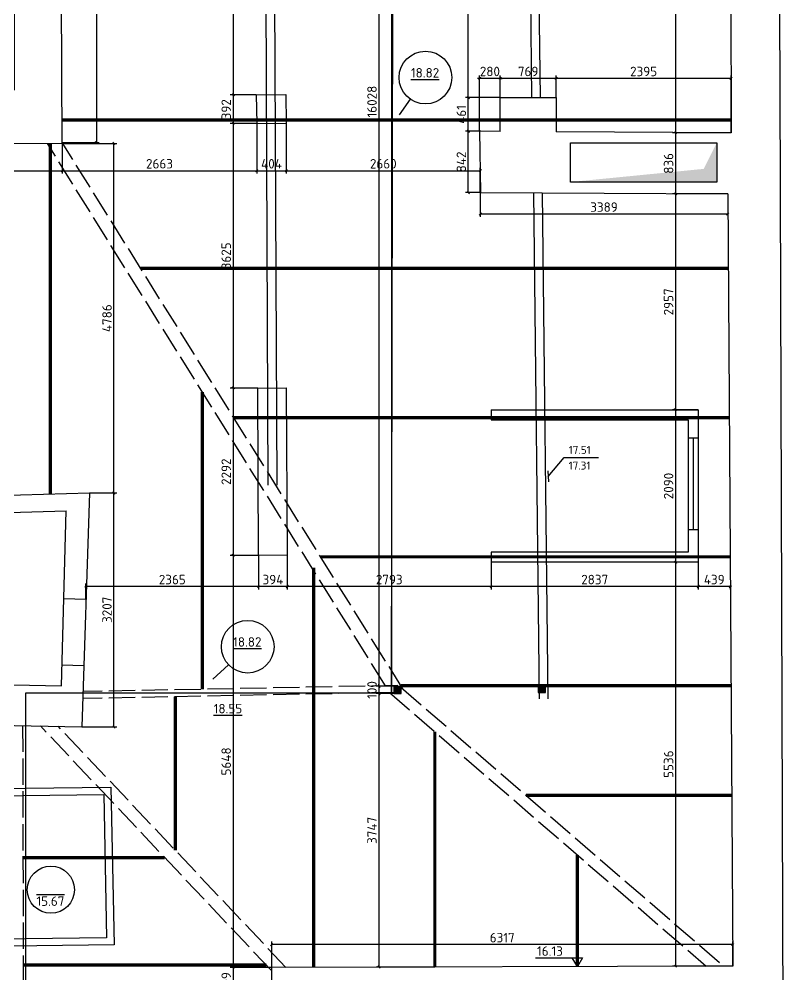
# Model space of a CAD drawing. Header units: millimetres. Extents: x 906648 to 969556, y 1626964 to 1670974.
# Drawn here: x 959093 to 969556, y 1635970 to 1649067 of the extents above; entities that cross this region are included whole.
import ezdxf

# ---------------------------------------------------------------- set-up
doc = ezdxf.new("R2010")
doc.units = ezdxf.units.MM
doc.linetypes.add('ACAD_ISO02W100', pattern=[15, 12, -3])
for name, color, linetype in [('Балки', 140, 'ACAD_ISO02W100'), ('Вентиляция', 150, 'Continuous'), ('Конек', 1, 'Continuous'), ('Контур', 7, 'Continuous'), ('Кровля', 98, 'Continuous'), ('Металл', 3, 'Continuous'), ('Отметки', 7, 'Continuous'), ('Рама', 121, 'Continuous'), ('Средний прогон', 76, 'Continuous'), ('Стропила', 124, 'Continuous'), ('Штриховка', 252, 'Continuous')]:
    doc.layers.add(name, color=color, linetype=linetype)
doc.layers.add('Размеры', color=224, linetype='Continuous', lineweight=15)
doc.styles.add('DIST', font='TXT.shx', dxfattribs={"width": 0.8})
doc.styles.add('ISOCPEUR', font='isocpeur.ttf')
doc.dimstyles.new('GENPLAN 1000', dxfattribs={"dimscale": 10, "dimtxt": 13, "dimasz": 3, "dimexe": 4, "dimexo": 0, "dimgap": 3, "dimtad": 1, "dimdec": 0, "dimzin": 0, "dimtxsty": 'ISOCPEUR', "dimblk1": 'OBLIQUE', "dimblk2": 'OBLIQUE', "dimsah": 1, "dimcen": -1, "dimaunit": 1, "dimadec": 3, "dimazin": 0, "dimtfac": 0.75, "dimtdec": 0, "dimtix": 1, "dimtmove": 1, "dimatfit": 3, "dimfxl": 0, "dimtvp": 0.6, "dimarcsym": 0})
doc.dimstyles.new('STANDARD$7', dxfattribs={"dimscale": 35, "dimtxt": 1.8, "dimasz": 1.75, "dimexe": 0, "dimexo": 3, "dimgap": 0.8, "dimtad": 0, "dimdec": 0, "dimrnd": 5, "dimzin": 12, "dimtxsty": 'DIST', "dimblk1": 'OBLIQUE', "dimblk2": 'OBLIQUE', "dimsah": 1, "dimcen": 2.5, "dimaunit": 1, "dimadec": 3, "dimazin": 0, "dimtfac": 1, "dimtdec": 0, "dimtmove": 2, "dimatfit": 3, "dimldrblk": 'OBLIQUE', "dimfxl": 0, "dimtvp": 1.1, "dimarcsym": 0})

# ---------------------------------------------------------------- blocks, each defined once
blk = doc.blocks.new('_Oblique')
at = {"color": 0, "linetype": 'ByBlock', "lineweight": -2}
blk.add_line((-0.5, -0.5), (0.5, 0.5), dxfattribs=at)
blk = doc.blocks.new('*D7')
at = {"layer": 'Defpoints', "color": 0, "ltscale": 0.03}
for p in [(968430, 1651788), (968085, 1647508), (968846, 1647508)]:
    blk.add_point(p, dxfattribs=at)
at = {"layer": 'Размеры', "color": 0, "lineweight": -2, "ltscale": 0.03}
for p, q in [((968430, 1651788), (968045, 1651788)), ((968085, 1651788), (968085, 1647508)), ((968846, 1647508), (968045, 1647508))]:
    blk.add_line(p, q, dxfattribs=at)
at = {"layer": 'Размеры', "color": 0, "lineweight": -2, "ltscale": 0.03, "xscale": 30, "yscale": 30, "zscale": 30}
for p, rotation in [((968085, 1651788), 90), ((968085, 1647508), 270)]:
    blk.add_blockref('_Oblique', p, dxfattribs=dict(at, rotation=rotation))
at = {"layer": 'Размеры', "color": 0, "ltscale": 0.03, "insert": (967990, 1649648), "char_height": 130, "attachment_point": 5, "rotation": 90, "style": 'ISOCPEUR'}
blk.add_mtext('4280', dxfattribs=at)
blk = doc.blocks.new('*D8')
at = {"layer": 'Defpoints', "color": 0, "ltscale": 0.03}
for p in [(968846, 1647508), (968085, 1646671), (968800, 1646671)]:
    blk.add_point(p, dxfattribs=at)
at = {"layer": 'Размеры', "color": 0, "lineweight": -2, "ltscale": 0.03}
for p, q in [((968846, 1647508), (968045, 1647508)), ((968085, 1647508), (968085, 1646671)), ((968800, 1646671), (968045, 1646671))]:
    blk.add_line(p, q, dxfattribs=at)
at = {"layer": 'Размеры', "color": 0, "lineweight": -2, "ltscale": 0.03, "xscale": 30, "yscale": 30, "zscale": 30}
for p, rotation in [((968085, 1647508), 90), ((968085, 1646671), 270)]:
    blk.add_blockref('_Oblique', p, dxfattribs=dict(at, rotation=rotation))
at = {"layer": 'Размеры', "color": 0, "ltscale": 0.03, "insert": (967990, 1647090), "char_height": 130, "attachment_point": 5, "rotation": 90, "style": 'ISOCPEUR'}
blk.add_mtext('836', dxfattribs=at)
blk = doc.blocks.new('*D9')
at = {"layer": 'Defpoints', "color": 0, "ltscale": 0.03}
for p in [(968800, 1646671), (968085, 1643714), (968397, 1643714)]:
    blk.add_point(p, dxfattribs=at)
at = {"layer": 'Размеры', "color": 0, "lineweight": -2, "ltscale": 0.03}
for p, q in [((968800, 1646671), (968045, 1646671)), ((968085, 1646671), (968085, 1643714)), ((968397, 1643714), (968045, 1643714))]:
    blk.add_line(p, q, dxfattribs=at)
at = {"layer": 'Размеры', "color": 0, "lineweight": -2, "ltscale": 0.03, "xscale": 30, "yscale": 30, "zscale": 30}
for p, rotation in [((968085, 1646671), 90), ((968085, 1643714), 270)]:
    blk.add_blockref('_Oblique', p, dxfattribs=dict(at, rotation=rotation))
at = {"layer": 'Размеры', "color": 0, "ltscale": 0.03, "insert": (967990, 1645193), "char_height": 130, "attachment_point": 5, "rotation": 90, "style": 'ISOCPEUR'}
blk.add_mtext('2957', dxfattribs=at)
blk = doc.blocks.new('*D10')
at = {"layer": 'Defpoints', "color": 0, "ltscale": 0.03}
for p in [(968397, 1643714), (968085, 1641624), (968397, 1641624)]:
    blk.add_point(p, dxfattribs=at)
at = {"layer": 'Размеры', "color": 0, "lineweight": -2, "ltscale": 0.03}
for p, q in [((968397, 1643714), (968045, 1643714)), ((968085, 1643714), (968085, 1641624)), ((968397, 1641624), (968045, 1641624))]:
    blk.add_line(p, q, dxfattribs=at)
at = {"layer": 'Размеры', "color": 0, "lineweight": -2, "ltscale": 0.03, "xscale": 30, "yscale": 30, "zscale": 30}
for p, rotation in [((968085, 1643714), 90), ((968085, 1641624), 270)]:
    blk.add_blockref('_Oblique', p, dxfattribs=dict(at, rotation=rotation))
at = {"layer": 'Размеры', "color": 0, "ltscale": 0.03, "insert": (967990, 1642669), "char_height": 130, "attachment_point": 5, "rotation": 90, "style": 'ISOCPEUR'}
blk.add_mtext('2090', dxfattribs=at)
blk = doc.blocks.new('*D11')
at = {"layer": 'Defpoints', "color": 0, "ltscale": 0.03}
for p in [(968397, 1641624), (968085, 1636089), (968870, 1636089)]:
    blk.add_point(p, dxfattribs=at)
at = {"layer": 'Размеры', "color": 0, "lineweight": -2, "ltscale": 0.03}
for p, q in [((968397, 1641624), (968045, 1641624)), ((968085, 1641624), (968085, 1636089)), ((968870, 1636089), (968045, 1636089))]:
    blk.add_line(p, q, dxfattribs=at)
at = {"layer": 'Размеры', "color": 0, "lineweight": -2, "ltscale": 0.03, "xscale": 30, "yscale": 30, "zscale": 30}
for p, rotation in [((968085, 1641624), 90), ((968085, 1636089), 270)]:
    blk.add_blockref('_Oblique', p, dxfattribs=dict(at, rotation=rotation))
at = {"layer": 'Размеры', "color": 0, "ltscale": 0.03, "insert": (967990, 1638857), "char_height": 130, "attachment_point": 5, "rotation": 90, "style": 'ISOCPEUR'}
blk.add_mtext('5536', dxfattribs=at)
blk = doc.blocks.new('*D18')
at = {"layer": 'Defpoints', "color": 0, "ltscale": 0.03}
for p in [(963213, 1655951), (964022, 1639924), (964228, 1639924)]:
    blk.add_point(p, dxfattribs=at)
at = {"layer": 'Размеры', "color": 0, "lineweight": -2, "ltscale": 0.03}
for p, q in [((963213, 1655951), (964062, 1655951)), ((964022, 1655951), (964022, 1639924)), ((964228, 1639924), (963982, 1639924))]:
    blk.add_line(p, q, dxfattribs=at)
at = {"layer": 'Размеры', "color": 0, "lineweight": -2, "ltscale": 0.03, "xscale": 30, "yscale": 30, "zscale": 30}
for p, rotation in [((964022, 1655951), 90), ((964022, 1639924), 270)]:
    blk.add_blockref('_Oblique', p, dxfattribs=dict(at, rotation=rotation))
at = {"layer": 'Размеры', "color": 0, "ltscale": 0.03, "insert": (963927, 1647937), "char_height": 130, "attachment_point": 5, "rotation": 90, "style": 'ISOCPEUR'}
blk.add_mtext('16028', dxfattribs=at)
blk = doc.blocks.new('*D19')
at = {"layer": 'Defpoints', "color": 0, "ltscale": 0.03}
for p in [(964022, 1639824), (964228, 1639924), (964228, 1639824)]:
    blk.add_point(p, dxfattribs=at)
at = {"layer": 'Размеры', "color": 0, "lineweight": -2, "ltscale": 0.03}
for p, q in [((964022, 1639924), (964022, 1639954)), ((964228, 1639924), (963982, 1639924)), ((964228, 1639824), (963982, 1639824)), ((964022, 1639924), (964022, 1639824)), ((964022, 1639824), (964022, 1639794))]:
    blk.add_line(p, q, dxfattribs=at)
at = {"layer": 'Размеры', "color": 0, "lineweight": -2, "ltscale": 0.03, "xscale": 30, "yscale": 30, "zscale": 30}
for p, rotation in [((964022, 1639924), 270), ((964022, 1639824), 90)]:
    blk.add_blockref('_Oblique', p, dxfattribs=dict(at, rotation=rotation))
at = {"layer": 'Размеры', "color": 0, "ltscale": 0.03, "insert": (963927, 1639874), "char_height": 130, "attachment_point": 5, "rotation": 90, "style": 'ISOCPEUR'}
blk.add_mtext('100', dxfattribs=at)
blk = doc.blocks.new('*D20')
at = {"layer": 'Defpoints', "color": 0, "ltscale": 0.03}
for p in [(964228, 1639824), (964022, 1636077), (964788, 1636077)]:
    blk.add_point(p, dxfattribs=at)
at = {"layer": 'Размеры', "color": 0, "lineweight": -2, "ltscale": 0.03}
for p, q in [((964228, 1639824), (963982, 1639824)), ((964022, 1639824), (964022, 1636077)), ((964788, 1636077), (963982, 1636077))]:
    blk.add_line(p, q, dxfattribs=at)
at = {"layer": 'Размеры', "color": 0, "lineweight": -2, "ltscale": 0.03, "xscale": 30, "yscale": 30, "zscale": 30}
for p, rotation in [((964022, 1639824), 90), ((964022, 1636077), 270)]:
    blk.add_blockref('_Oblique', p, dxfattribs=dict(at, rotation=rotation))
at = {"layer": 'Размеры', "color": 0, "ltscale": 0.03, "insert": (963927, 1637950), "char_height": 130, "attachment_point": 5, "rotation": 90, "style": 'ISOCPEUR'}
blk.add_mtext('3747', dxfattribs=at)
blk = doc.blocks.new('*D27')
at = {"layer": 'Defpoints', "color": 0, "ltscale": 0.03}
for p in [(962346, 1651649), (962025, 1648028), (962341, 1648028)]:
    blk.add_point(p, dxfattribs=at)
at = {"layer": 'Размеры', "color": 0, "lineweight": -2, "ltscale": 0.03}
for p, q in [((962346, 1651649), (961985, 1651649)), ((962025, 1651649), (962025, 1648028)), ((962341, 1648028), (961985, 1648028))]:
    blk.add_line(p, q, dxfattribs=at)
at = {"layer": 'Размеры', "color": 0, "lineweight": -2, "ltscale": 0.03, "xscale": 30, "yscale": 30, "zscale": 30}
for p, rotation in [((962025, 1651649), 90), ((962025, 1648028), 270)]:
    blk.add_blockref('_Oblique', p, dxfattribs=dict(at, rotation=rotation))
at = {"layer": 'Размеры', "color": 0, "ltscale": 0.03, "insert": (961930, 1649838), "char_height": 130, "attachment_point": 5, "rotation": 90, "style": 'ISOCPEUR'}
blk.add_mtext('3620', dxfattribs=at)
blk = doc.blocks.new('*D28')
at = {"layer": 'Defpoints', "color": 0, "ltscale": 0.03}
for p in [(962341, 1648028), (962025, 1647636), (962348, 1647636)]:
    blk.add_point(p, dxfattribs=at)
at = {"layer": 'Размеры', "color": 0, "lineweight": -2, "ltscale": 0.03}
for p, q in [((962341, 1648028), (961985, 1648028)), ((962025, 1648028), (962025, 1647636)), ((962348, 1647636), (961985, 1647636))]:
    blk.add_line(p, q, dxfattribs=at)
at = {"layer": 'Размеры', "color": 0, "lineweight": -2, "ltscale": 0.03, "xscale": 30, "yscale": 30, "zscale": 30}
for p, rotation in [((962025, 1648028), 90), ((962025, 1647636), 270)]:
    blk.add_blockref('_Oblique', p, dxfattribs=dict(at, rotation=rotation))
at = {"layer": 'Размеры', "color": 0, "ltscale": 0.03, "insert": (961930, 1647832), "char_height": 130, "attachment_point": 5, "rotation": 90, "style": 'ISOCPEUR'}
blk.add_mtext('392', dxfattribs=at)
blk = doc.blocks.new('*D29')
at = {"layer": 'Defpoints', "color": 0, "ltscale": 0.03}
for p in [(962348, 1647636), (962025, 1644011), (962364, 1644011)]:
    blk.add_point(p, dxfattribs=at)
at = {"layer": 'Размеры', "color": 0, "lineweight": -2, "ltscale": 0.03}
for p, q in [((962348, 1647636), (961985, 1647636)), ((962025, 1647636), (962025, 1644011)), ((962364, 1644011), (961985, 1644011))]:
    blk.add_line(p, q, dxfattribs=at)
at = {"layer": 'Размеры', "color": 0, "lineweight": -2, "ltscale": 0.03, "xscale": 30, "yscale": 30, "zscale": 30}
for p, rotation in [((962025, 1647636), 90), ((962025, 1644011), 270)]:
    blk.add_blockref('_Oblique', p, dxfattribs=dict(at, rotation=rotation))
at = {"layer": 'Размеры', "color": 0, "ltscale": 0.03, "insert": (961930, 1645823), "char_height": 130, "attachment_point": 5, "rotation": 90, "style": 'ISOCPEUR'}
blk.add_mtext('3625', dxfattribs=at)
blk = doc.blocks.new('*D30')
at = {"layer": 'Defpoints', "color": 0, "ltscale": 0.03}
for p in [(962364, 1644011), (962025, 1641719), (962373, 1641719)]:
    blk.add_point(p, dxfattribs=at)
at = {"layer": 'Размеры', "color": 0, "lineweight": -2, "ltscale": 0.03}
for p, q in [((962364, 1644011), (961985, 1644011)), ((962025, 1644011), (962025, 1641719)), ((962373, 1641719), (961985, 1641719))]:
    blk.add_line(p, q, dxfattribs=at)
at = {"layer": 'Размеры', "color": 0, "lineweight": -2, "ltscale": 0.03, "xscale": 30, "yscale": 30, "zscale": 30}
for p, rotation in [((962025, 1644011), 90), ((962025, 1641719), 270)]:
    blk.add_blockref('_Oblique', p, dxfattribs=dict(at, rotation=rotation))
at = {"layer": 'Размеры', "color": 0, "ltscale": 0.03, "insert": (961930, 1642865), "char_height": 130, "attachment_point": 5, "rotation": 90, "style": 'ISOCPEUR'}
blk.add_mtext('2292', dxfattribs=at)
blk = doc.blocks.new('*D31')
at = {"layer": 'Defpoints', "color": 0, "ltscale": 0.03}
for p in [(962373, 1641719), (962025, 1636071), (962553, 1636071)]:
    blk.add_point(p, dxfattribs=at)
at = {"layer": 'Размеры', "color": 0, "lineweight": -2, "ltscale": 0.03}
for p, q in [((962373, 1641719), (961985, 1641719)), ((962025, 1641719), (962025, 1636071)), ((962553, 1636071), (961985, 1636071))]:
    blk.add_line(p, q, dxfattribs=at)
at = {"layer": 'Размеры', "color": 0, "lineweight": -2, "ltscale": 0.03, "xscale": 30, "yscale": 30, "zscale": 30}
for p, rotation in [((962025, 1641719), 90), ((962025, 1636071), 270)]:
    blk.add_blockref('_Oblique', p, dxfattribs=dict(at, rotation=rotation))
at = {"layer": 'Размеры', "color": 0, "ltscale": 0.03, "insert": (961930, 1638895), "char_height": 130, "attachment_point": 5, "rotation": 90, "style": 'ISOCPEUR'}
blk.add_mtext('5648', dxfattribs=at)
blk = doc.blocks.new('*D32')
at = {"layer": 'Defpoints', "color": 0, "ltscale": 0.03}
for p in [(962553, 1636071), (961733, 1635662), (962025, 1635662)]:
    blk.add_point(p, dxfattribs=at)
at = {"layer": 'Размеры', "color": 0, "lineweight": -2, "ltscale": 0.03}
for p, q in [((962553, 1636071), (961985, 1636071)), ((962025, 1636071), (962025, 1635662)), ((961733, 1635662), (962065, 1635662))]:
    blk.add_line(p, q, dxfattribs=at)
at = {"layer": 'Размеры', "color": 0, "lineweight": -2, "ltscale": 0.03, "xscale": 30, "yscale": 30, "zscale": 30}
for p, rotation in [((962025, 1636071), 90), ((962025, 1635662), 270)]:
    blk.add_blockref('_Oblique', p, dxfattribs=dict(at, rotation=rotation))
at = {"layer": 'Размеры', "color": 0, "ltscale": 0.03, "insert": (961930, 1635866), "char_height": 130, "attachment_point": 5, "rotation": 90, "style": 'ISOCPEUR'}
blk.add_mtext('409', dxfattribs=at)
blk = doc.blocks.new('*D83')
at = {"layer": 'Defpoints', "color": 0, "ltscale": 0.03}
for p in [(952371, 1647389), (959684, 1647362), (959684, 1646990)]:
    blk.add_point(p, dxfattribs=at)
at = {"layer": 'Размеры', "color": 0, "lineweight": -2, "ltscale": 0.03}
for p, q in [((952371, 1647389), (952371, 1646950)), ((959684, 1647362), (959684, 1646950)), ((952371, 1646990), (959684, 1646990))]:
    blk.add_line(p, q, dxfattribs=at)
at = {"layer": 'Размеры', "color": 0, "lineweight": -2, "ltscale": 0.03, "xscale": 30, "yscale": 30, "zscale": 30, "rotation": 180}
blk.add_blockref('_Oblique', (952371, 1646990), dxfattribs=at)
at = {"layer": 'Размеры', "color": 0, "lineweight": -2, "ltscale": 0.03, "xscale": 30, "yscale": 30, "zscale": 30}
blk.add_blockref('_Oblique', (959684, 1646990), dxfattribs=at)
at = {"layer": 'Размеры', "color": 0, "ltscale": 0.03, "insert": (956028, 1647085), "char_height": 130, "attachment_point": 5, "style": 'ISOCPEUR'}
blk.add_mtext('7313', dxfattribs=at)
blk = doc.blocks.new('*D84')
at = {"layer": 'Defpoints', "color": 0, "ltscale": 0.03}
for p in [(962348, 1647636), (959684, 1647362), (962348, 1646990)]:
    blk.add_point(p, dxfattribs=at)
at = {"layer": 'Размеры', "color": 0, "lineweight": -2, "ltscale": 0.03}
for p, q in [((962348, 1647636), (962348, 1646950)), ((959684, 1647362), (959684, 1646950)), ((959684, 1646990), (962348, 1646990))]:
    blk.add_line(p, q, dxfattribs=at)
at = {"layer": 'Размеры', "color": 0, "lineweight": -2, "ltscale": 0.03, "xscale": 30, "yscale": 30, "zscale": 30, "rotation": 180}
blk.add_blockref('_Oblique', (959684, 1646990), dxfattribs=at)
at = {"layer": 'Размеры', "color": 0, "lineweight": -2, "ltscale": 0.03, "xscale": 30, "yscale": 30, "zscale": 30}
blk.add_blockref('_Oblique', (962348, 1646990), dxfattribs=at)
at = {"layer": 'Размеры', "color": 0, "ltscale": 0.03, "insert": (961016, 1647085), "char_height": 130, "attachment_point": 5, "style": 'ISOCPEUR'}
blk.add_mtext('2663', dxfattribs=at)
blk = doc.blocks.new('*D85')
at = {"layer": 'Defpoints', "color": 0, "ltscale": 0.03}
for p in [(962348, 1647636), (962752, 1647642), (962752, 1646990)]:
    blk.add_point(p, dxfattribs=at)
at = {"layer": 'Размеры', "color": 0, "lineweight": -2, "ltscale": 0.03}
for p, q in [((962348, 1647636), (962348, 1646950)), ((962752, 1647642), (962752, 1646950)), ((962348, 1646990), (962752, 1646990))]:
    blk.add_line(p, q, dxfattribs=at)
at = {"layer": 'Размеры', "color": 0, "lineweight": -2, "ltscale": 0.03, "xscale": 30, "yscale": 30, "zscale": 30, "rotation": 180}
blk.add_blockref('_Oblique', (962348, 1646990), dxfattribs=at)
at = {"layer": 'Размеры', "color": 0, "lineweight": -2, "ltscale": 0.03, "xscale": 30, "yscale": 30, "zscale": 30}
blk.add_blockref('_Oblique', (962752, 1646990), dxfattribs=at)
at = {"layer": 'Размеры', "color": 0, "ltscale": 0.03, "insert": (962550, 1647085), "char_height": 130, "attachment_point": 5, "style": 'ISOCPEUR'}
blk.add_mtext('404', dxfattribs=at)
blk = doc.blocks.new('*D86')
at = {"layer": 'Defpoints', "color": 0, "ltscale": 0.03}
for p in [(962752, 1647642), (965411, 1646990), (965411, 1646689)]:
    blk.add_point(p, dxfattribs=at)
at = {"layer": 'Размеры', "color": 0, "lineweight": -2, "ltscale": 0.03}
for p, q in [((962752, 1647642), (962752, 1646950)), ((965411, 1646689), (965411, 1647030)), ((962752, 1646990), (965411, 1646990))]:
    blk.add_line(p, q, dxfattribs=at)
at = {"layer": 'Размеры', "color": 0, "lineweight": -2, "ltscale": 0.03, "xscale": 30, "yscale": 30, "zscale": 30, "rotation": 180}
blk.add_blockref('_Oblique', (962752, 1646990), dxfattribs=at)
at = {"layer": 'Размеры', "color": 0, "lineweight": -2, "ltscale": 0.03, "xscale": 30, "yscale": 30, "zscale": 30}
blk.add_blockref('_Oblique', (965411, 1646990), dxfattribs=at)
at = {"layer": 'Размеры', "color": 0, "ltscale": 0.03, "insert": (964082, 1647085), "char_height": 130, "attachment_point": 5, "style": 'ISOCPEUR'}
blk.add_mtext('2660', dxfattribs=at)
blk = doc.blocks.new('*D92')
at = {"layer": 'Defpoints', "color": 0, "ltscale": 0.03}
for p in [(962553, 1636385), (962553, 1636071), (968870, 1636089)]:
    blk.add_point(p, dxfattribs=at)
at = {"layer": 'Размеры', "color": 0, "lineweight": -2, "ltscale": 0.03}
for p, q in [((962553, 1636071), (962553, 1636425)), ((968870, 1636089), (968870, 1636425)), ((968870, 1636385), (962553, 1636385))]:
    blk.add_line(p, q, dxfattribs=at)
at = {"layer": 'Размеры', "color": 0, "lineweight": -2, "ltscale": 0.03, "xscale": 30, "yscale": 30, "zscale": 30, "rotation": 180}
blk.add_blockref('_Oblique', (962553, 1636385), dxfattribs=at)
at = {"layer": 'Размеры', "color": 0, "lineweight": -2, "ltscale": 0.03, "xscale": 30, "yscale": 30, "zscale": 30}
blk.add_blockref('_Oblique', (968870, 1636385), dxfattribs=at)
at = {"layer": 'Размеры', "color": 0, "ltscale": 0.03, "insert": (965711, 1636480), "char_height": 130, "attachment_point": 5, "style": 'ISOCPEUR'}
blk.add_mtext('6317', dxfattribs=at)
blk = doc.blocks.new('*D95')
at = {"layer": 'Defpoints', "color": 0, "ltscale": 0.03}
for p in [(959657, 1670186), (959684, 1647375), (960151, 1647375)]:
    blk.add_point(p, dxfattribs=at)
at = {"layer": 'Размеры', "color": 0, "lineweight": -2, "ltscale": 0.03}
for p, q in [((959657, 1670186), (960191, 1670186)), ((960151, 1670186), (960151, 1647375)), ((959684, 1647375), (960191, 1647375))]:
    blk.add_line(p, q, dxfattribs=at)
at = {"layer": 'Размеры', "color": 0, "lineweight": -2, "ltscale": 0.03, "xscale": 30, "yscale": 30, "zscale": 30}
for p, rotation in [((960151, 1670186), 90), ((960151, 1647375), 270)]:
    blk.add_blockref('_Oblique', p, dxfattribs=dict(at, rotation=rotation))
at = {"layer": 'Размеры', "color": 0, "ltscale": 0.03, "insert": (960056, 1658780), "char_height": 130, "attachment_point": 5, "rotation": 90, "style": 'ISOCPEUR'}
blk.add_mtext('22811', dxfattribs=at)
blk = doc.blocks.new('*D107')
at = {"layer": 'Defpoints', "color": 0, "ltscale": 0.03}
for p in [(965411, 1646689), (968800, 1646671), (965411, 1646396)]:
    blk.add_point(p, dxfattribs=at)
at = {"layer": 'Размеры', "color": 0, "lineweight": -2, "ltscale": 0.03}
for p, q in [((965411, 1646689), (965411, 1646356)), ((968800, 1646671), (968800, 1646356)), ((968800, 1646396), (965411, 1646396))]:
    blk.add_line(p, q, dxfattribs=at)
at = {"layer": 'Размеры', "color": 0, "lineweight": -2, "ltscale": 0.03, "xscale": 30, "yscale": 30, "zscale": 30, "rotation": 180}
blk.add_blockref('_Oblique', (965411, 1646396), dxfattribs=at)
at = {"layer": 'Размеры', "color": 0, "lineweight": -2, "ltscale": 0.03, "xscale": 30, "yscale": 30, "zscale": 30}
blk.add_blockref('_Oblique', (968800, 1646396), dxfattribs=at)
at = {"layer": 'Размеры', "color": 0, "ltscale": 0.03, "insert": (967106, 1646491), "char_height": 130, "attachment_point": 5, "style": 'ISOCPEUR'}
blk.add_mtext('3389', dxfattribs=at)
blk = doc.blocks.new('*D108')
at = {"layer": 'Defpoints', "color": 0, "ltscale": 0.03}
for p in [(966450, 1648255), (966450, 1647992), (968846, 1647508)]:
    blk.add_point(p, dxfattribs=at)
at = {"layer": 'Размеры', "color": 0, "lineweight": -2, "ltscale": 0.03}
for p, q in [((966450, 1647992), (966450, 1648295)), ((968846, 1648255), (966450, 1648255)), ((968846, 1647508), (968846, 1648295))]:
    blk.add_line(p, q, dxfattribs=at)
at = {"layer": 'Размеры', "color": 0, "lineweight": -2, "ltscale": 0.03, "xscale": 30, "yscale": 30, "zscale": 30, "rotation": 180}
blk.add_blockref('_Oblique', (966450, 1648255), dxfattribs=at)
at = {"layer": 'Размеры', "color": 0, "lineweight": -2, "ltscale": 0.03, "xscale": 30, "yscale": 30, "zscale": 30}
blk.add_blockref('_Oblique', (968846, 1648255), dxfattribs=at)
at = {"layer": 'Размеры', "color": 0, "ltscale": 0.03, "insert": (967648, 1648350), "char_height": 130, "attachment_point": 5, "style": 'ISOCPEUR'}
blk.add_mtext('2395', dxfattribs=at)
blk = doc.blocks.new('*D109')
at = {"layer": 'Defpoints', "color": 0, "ltscale": 0.03}
for p in [(965682, 1648255), (965682, 1647992), (966450, 1647992)]:
    blk.add_point(p, dxfattribs=at)
at = {"layer": 'Размеры', "color": 0, "lineweight": -2, "ltscale": 0.03}
for p, q in [((965682, 1647992), (965682, 1648295)), ((966450, 1648255), (965682, 1648255)), ((966450, 1647992), (966450, 1648295))]:
    blk.add_line(p, q, dxfattribs=at)
at = {"layer": 'Размеры', "color": 0, "lineweight": -2, "ltscale": 0.03, "xscale": 30, "yscale": 30, "zscale": 30, "rotation": 180}
blk.add_blockref('_Oblique', (965682, 1648255), dxfattribs=at)
at = {"layer": 'Размеры', "color": 0, "lineweight": -2, "ltscale": 0.03, "xscale": 30, "yscale": 30, "zscale": 30}
blk.add_blockref('_Oblique', (966450, 1648255), dxfattribs=at)
at = {"layer": 'Размеры', "color": 0, "ltscale": 0.03, "insert": (966066, 1648350), "char_height": 130, "attachment_point": 5, "style": 'ISOCPEUR'}
blk.add_mtext('769', dxfattribs=at)
blk = doc.blocks.new('*D110')
at = {"layer": 'Defpoints', "color": 0, "ltscale": 0.03}
for p in [(965402, 1648255), (965682, 1647992), (965402, 1647531)]:
    blk.add_point(p, dxfattribs=at)
at = {"layer": 'Размеры', "color": 0, "lineweight": -2, "ltscale": 0.03}
for p, q in [((965402, 1648255), (965372, 1648255)), ((965402, 1647531), (965402, 1648295)), ((965682, 1648255), (965402, 1648255)), ((965682, 1647992), (965682, 1648295)), ((965682, 1648255), (965712, 1648255))]:
    blk.add_line(p, q, dxfattribs=at)
at = {"layer": 'Размеры', "color": 0, "lineweight": -2, "ltscale": 0.03, "xscale": 30, "yscale": 30, "zscale": 30}
blk.add_blockref('_Oblique', (965402, 1648255), dxfattribs=at)
at = {"layer": 'Размеры', "color": 0, "lineweight": -2, "ltscale": 0.03, "xscale": 30, "yscale": 30, "zscale": 30, "rotation": 180}
blk.add_blockref('_Oblique', (965682, 1648255), dxfattribs=at)
at = {"layer": 'Размеры', "color": 0, "ltscale": 0.03, "insert": (965542, 1648350), "char_height": 130, "attachment_point": 5, "style": 'ISOCPEUR'}
blk.add_mtext('280', dxfattribs=at)
blk = doc.blocks.new('*D111')
at = {"layer": 'Defpoints', "color": 0, "ltscale": 0.03}
for p in [(965246, 1647531), (965417, 1647531), (965411, 1646689)]:
    blk.add_point(p, dxfattribs=at)
at = {"layer": 'Размеры', "color": 0, "lineweight": -2, "ltscale": 0.03}
for p, q in [((965417, 1647531), (965206, 1647531)), ((965246, 1646689), (965246, 1647531)), ((965411, 1646689), (965206, 1646689))]:
    blk.add_line(p, q, dxfattribs=at)
at = {"layer": 'Размеры', "color": 0, "lineweight": -2, "ltscale": 0.03, "xscale": 30, "yscale": 30, "zscale": 30}
for p, rotation in [((965246, 1647531), 90), ((965246, 1646689), 270)]:
    blk.add_blockref('_Oblique', p, dxfattribs=dict(at, rotation=rotation))
at = {"layer": 'Размеры', "color": 0, "ltscale": 0.03, "insert": (965151, 1647110), "char_height": 130, "attachment_point": 5, "rotation": 90, "style": 'ISOCPEUR'}
blk.add_mtext('842', dxfattribs=at)
blk = doc.blocks.new('*D112')
at = {"layer": 'Defpoints', "color": 0, "ltscale": 0.03}
for p in [(965246, 1647992), (965682, 1647992), (965417, 1647531)]:
    blk.add_point(p, dxfattribs=at)
at = {"layer": 'Размеры', "color": 0, "lineweight": -2, "ltscale": 0.03}
for p, q in [((965682, 1647992), (965206, 1647992)), ((965246, 1647531), (965246, 1647992)), ((965417, 1647531), (965206, 1647531))]:
    blk.add_line(p, q, dxfattribs=at)
at = {"layer": 'Размеры', "color": 0, "lineweight": -2, "ltscale": 0.03, "xscale": 30, "yscale": 30, "zscale": 30}
for p, rotation in [((965246, 1647992), 90), ((965246, 1647531), 270)]:
    blk.add_blockref('_Oblique', p, dxfattribs=dict(at, rotation=rotation))
at = {"layer": 'Размеры', "color": 0, "ltscale": 0.03, "insert": (965151, 1647761), "char_height": 130, "attachment_point": 5, "rotation": 90, "style": 'ISOCPEUR'}
blk.add_mtext('461', dxfattribs=at)
blk = doc.blocks.new('*D113')
at = {"layer": 'Defpoints', "color": 0, "ltscale": 0.03}
for p in [(965246, 1651788), (965518, 1651788), (965682, 1647992)]:
    blk.add_point(p, dxfattribs=at)
at = {"layer": 'Размеры', "color": 0, "lineweight": -2, "ltscale": 0.03}
for p, q in [((965518, 1651788), (965206, 1651788)), ((965246, 1647992), (965246, 1651788)), ((965682, 1647992), (965206, 1647992))]:
    blk.add_line(p, q, dxfattribs=at)
at = {"layer": 'Размеры', "color": 0, "lineweight": -2, "ltscale": 0.03, "xscale": 30, "yscale": 30, "zscale": 30}
for p, rotation in [((965246, 1651788), 90), ((965246, 1647992), 270)]:
    blk.add_blockref('_Oblique', p, dxfattribs=dict(at, rotation=rotation))
at = {"layer": 'Размеры', "color": 0, "ltscale": 0.03, "insert": (965151, 1649890), "char_height": 130, "attachment_point": 5, "rotation": 90, "style": 'ISOCPEUR'}
blk.add_mtext('3796', dxfattribs=at)
blk = doc.blocks.new('*D125')
at = {"layer": 'Defpoints', "color": 0, "ltscale": 0.03}
for p in [(960055, 1642576), (960392, 1642576), (959958, 1639369)]:
    blk.add_point(p, dxfattribs=at)
at = {"layer": 'Размеры', "color": 0, "lineweight": -2, "ltscale": 0.03}
for p, q in [((960055, 1642576), (960432, 1642576)), ((960392, 1639369), (960392, 1642576)), ((959958, 1639369), (960432, 1639369))]:
    blk.add_line(p, q, dxfattribs=at)
at = {"layer": 'Размеры', "color": 0, "lineweight": -2, "ltscale": 0.03, "xscale": 30, "yscale": 30, "zscale": 30}
for p, rotation in [((960392, 1642576), 90), ((960392, 1639369), 270)]:
    blk.add_blockref('_Oblique', p, dxfattribs=dict(at, rotation=rotation))
at = {"layer": 'Размеры', "color": 0, "ltscale": 0.03, "insert": (960297, 1640973), "char_height": 130, "attachment_point": 5, "rotation": 90, "style": 'ISOCPEUR'}
blk.add_mtext('3207', dxfattribs=at)
blk = doc.blocks.new('*D126')
at = {"layer": 'Defpoints', "color": 0, "ltscale": 0.03}
for p in [(959684, 1647362), (960392, 1647362), (960055, 1642576)]:
    blk.add_point(p, dxfattribs=at)
at = {"layer": 'Размеры', "color": 0, "lineweight": -2, "ltscale": 0.03}
for p, q in [((959684, 1647362), (960432, 1647362)), ((960392, 1642576), (960392, 1647362)), ((960055, 1642576), (960432, 1642576))]:
    blk.add_line(p, q, dxfattribs=at)
at = {"layer": 'Размеры', "color": 0, "lineweight": -2, "ltscale": 0.03, "xscale": 30, "yscale": 30, "zscale": 30}
for p, rotation in [((960392, 1647362), 90), ((960392, 1642576), 270)]:
    blk.add_blockref('_Oblique', p, dxfattribs=dict(at, rotation=rotation))
at = {"layer": 'Размеры', "color": 0, "ltscale": 0.03, "insert": (960297, 1644969), "char_height": 130, "attachment_point": 5, "rotation": 90, "style": 'ISOCPEUR'}
blk.add_mtext('4786', dxfattribs=at)
blk = doc.blocks.new('*D127')
at = {"layer": 'Defpoints', "color": 0, "ltscale": 0.03}
for p in [(968397, 1641624), (968397, 1641292), (968836, 1641306)]:
    blk.add_point(p, dxfattribs=at)
at = {"layer": 'Размеры', "color": 0, "lineweight": -2, "ltscale": 0.03}
for p, q in [((968397, 1641624), (968397, 1641252)), ((968836, 1641292), (968397, 1641292)), ((968836, 1641306), (968836, 1641252))]:
    blk.add_line(p, q, dxfattribs=at)
at = {"layer": 'Размеры', "color": 0, "lineweight": -2, "ltscale": 0.03, "xscale": 30, "yscale": 30, "zscale": 30, "rotation": 180}
blk.add_blockref('_Oblique', (968397, 1641292), dxfattribs=at)
at = {"layer": 'Размеры', "color": 0, "lineweight": -2, "ltscale": 0.03, "xscale": 30, "yscale": 30, "zscale": 30}
blk.add_blockref('_Oblique', (968836, 1641292), dxfattribs=at)
at = {"layer": 'Размеры', "color": 0, "ltscale": 0.03, "insert": (968616, 1641387), "char_height": 130, "attachment_point": 5, "style": 'ISOCPEUR'}
blk.add_mtext('439', dxfattribs=at)
blk = doc.blocks.new('*D128')
at = {"layer": 'Defpoints', "color": 0, "ltscale": 0.03}
for p in [(965560, 1641624), (968397, 1641624), (965560, 1641292)]:
    blk.add_point(p, dxfattribs=at)
at = {"layer": 'Размеры', "color": 0, "lineweight": -2, "ltscale": 0.03}
for p, q in [((965560, 1641624), (965560, 1641252)), ((968397, 1641624), (968397, 1641252)), ((968397, 1641292), (965560, 1641292))]:
    blk.add_line(p, q, dxfattribs=at)
at = {"layer": 'Размеры', "color": 0, "lineweight": -2, "ltscale": 0.03, "xscale": 30, "yscale": 30, "zscale": 30, "rotation": 180}
blk.add_blockref('_Oblique', (965560, 1641292), dxfattribs=at)
at = {"layer": 'Размеры', "color": 0, "lineweight": -2, "ltscale": 0.03, "xscale": 30, "yscale": 30, "zscale": 30}
blk.add_blockref('_Oblique', (968397, 1641292), dxfattribs=at)
at = {"layer": 'Размеры', "color": 0, "ltscale": 0.03, "insert": (966978, 1641387), "char_height": 130, "attachment_point": 5, "style": 'ISOCPEUR'}
blk.add_mtext('2837', dxfattribs=at)
blk = doc.blocks.new('*D129')
at = {"layer": 'Defpoints', "color": 0, "ltscale": 0.03}
for p in [(962767, 1641722), (965560, 1641624), (962767, 1641292)]:
    blk.add_point(p, dxfattribs=at)
at = {"layer": 'Размеры', "color": 0, "lineweight": -2, "ltscale": 0.03}
for p, q in [((962767, 1641722), (962767, 1641252)), ((965560, 1641624), (965560, 1641252)), ((965560, 1641292), (962767, 1641292))]:
    blk.add_line(p, q, dxfattribs=at)
at = {"layer": 'Размеры', "color": 0, "lineweight": -2, "ltscale": 0.03, "xscale": 30, "yscale": 30, "zscale": 30, "rotation": 180}
blk.add_blockref('_Oblique', (962767, 1641292), dxfattribs=at)
at = {"layer": 'Размеры', "color": 0, "lineweight": -2, "ltscale": 0.03, "xscale": 30, "yscale": 30, "zscale": 30}
blk.add_blockref('_Oblique', (965560, 1641292), dxfattribs=at)
at = {"layer": 'Размеры', "color": 0, "ltscale": 0.03, "insert": (964163, 1641387), "char_height": 130, "attachment_point": 5, "style": 'ISOCPEUR'}
blk.add_mtext('2793', dxfattribs=at)
blk = doc.blocks.new('*D130')
at = {"layer": 'Defpoints', "color": 0, "ltscale": 0.03}
for p in [(962373, 1641719), (962767, 1641722), (962373, 1641292)]:
    blk.add_point(p, dxfattribs=at)
at = {"layer": 'Размеры', "color": 0, "lineweight": -2, "ltscale": 0.03}
for p, q in [((962373, 1641719), (962373, 1641252)), ((962767, 1641722), (962767, 1641252)), ((962767, 1641292), (962373, 1641292))]:
    blk.add_line(p, q, dxfattribs=at)
at = {"layer": 'Размеры', "color": 0, "lineweight": -2, "ltscale": 0.03, "xscale": 30, "yscale": 30, "zscale": 30, "rotation": 180}
blk.add_blockref('_Oblique', (962373, 1641292), dxfattribs=at)
at = {"layer": 'Размеры', "color": 0, "lineweight": -2, "ltscale": 0.03, "xscale": 30, "yscale": 30, "zscale": 30}
blk.add_blockref('_Oblique', (962767, 1641292), dxfattribs=at)
at = {"layer": 'Размеры', "color": 0, "ltscale": 0.03, "insert": (962570, 1641387), "char_height": 130, "attachment_point": 5, "style": 'ISOCPEUR'}
blk.add_mtext('394', dxfattribs=at)
blk = doc.blocks.new('*D131')
at = {"layer": 'Defpoints', "color": 0, "ltscale": 0.03}
for p in [(962373, 1641719), (960008, 1641292), (960008, 1641119)]:
    blk.add_point(p, dxfattribs=at)
at = {"layer": 'Размеры', "color": 0, "lineweight": -2, "ltscale": 0.03}
for p, q in [((962373, 1641719), (962373, 1641252)), ((960008, 1641119), (960008, 1641332)), ((962373, 1641292), (960008, 1641292))]:
    blk.add_line(p, q, dxfattribs=at)
at = {"layer": 'Размеры', "color": 0, "lineweight": -2, "ltscale": 0.03, "xscale": 30, "yscale": 30, "zscale": 30, "rotation": 180}
blk.add_blockref('_Oblique', (960008, 1641292), dxfattribs=at)
at = {"layer": 'Размеры', "color": 0, "lineweight": -2, "ltscale": 0.03, "xscale": 30, "yscale": 30, "zscale": 30}
blk.add_blockref('_Oblique', (962373, 1641292), dxfattribs=at)
at = {"layer": 'Размеры', "color": 0, "ltscale": 0.03, "insert": (961191, 1641387), "char_height": 130, "attachment_point": 5, "style": 'ISOCPEUR'}
blk.add_mtext('2365', dxfattribs=at)

msp = doc.modelspace()

# ---------------------------------------------------------------- hatches: boundary and pattern name
at = {"layer": 'Металл', "ltscale": 0.03}
h = msp.add_hatch(color=256, dxfattribs=at)
h.dxf.hatch_style = 1
h.paths.add_polyline_path([(964328.5, 1639923.7), (964228.5, 1639923.7), (964228.5, 1639823.7), (964328.5, 1639823.7)])
h = msp.add_hatch(color=256, dxfattribs=at)
h.dxf.hatch_style = 1
h.paths.add_polyline_path([(966303.5, 1639938.7), (966203.5, 1639938.7), (966203.5, 1639838.7), (966303.5, 1639838.7)])

# ---------------------------------------------------------------- linework, layer by layer
at = {"layer": 'Балки', "color": 3, "ltscale": 30}
for p, q in [((964111.9, 1639932.2), (959480.3, 1647363)), ((964350.5, 1639888.4), (959684.4, 1647374.6)), ((964281.7, 1639840.7), (959963.9, 1639756.3)), ((964281.7, 1639935.5), (959967, 1639851.2)), ((964167.1, 1639838.4), (968505.8, 1636087.7)), ((964328.5, 1639907.4), (968746.3, 1636088.3)), ((959140.7, 1639385.7), (959162.3, 1631682.9)), ((962552.9, 1636025.6), (959385.3, 1639380.8)), ((962748.2, 1636071.4), (959628.5, 1639375.9))]:
    msp.add_line(p, q, dxfattribs=at)
at = {"layer": 'Вентиляция', "ltscale": 0.03}
for points in [[(960350.2, 1638543.7), (960393.2, 1636380.4), (956856.8, 1636335.5), (956829.3, 1638498.9)], [(960252.2, 1638442.4), (960291.2, 1636479.1), (956955.6, 1636436.7), (956930.6, 1638400.2)]]:
    msp.add_lwpolyline(points, close=True, dxfattribs=at)
at = {"layer": 'Конек', "ltscale": 0.03}
msp.add_line((964194, 1639836), (964242.2, 1663851.1), dxfattribs=at)
at = {"layer": 'Контур', "ltscale": 15}
for p, q in [((968838.7, 1662294.1), (968845.8, 1647507.7)), ((959684.5, 1647362.3), (959644.7, 1655259.3)), ((962341.4, 1648028.2), (962745.2, 1648034.8)), ((962341.4, 1648028.2), (962347.9, 1647635.7)), ((962745.2, 1648034.8), (962751.7, 1647642.4)), ((962347.9, 1647635.7), (962751.7, 1647642.4)), ((965681.8, 1647528.9), (965402.1, 1647530.8)), ((965402.1, 1647530.8), (965411.5, 1646689)), ((968845.8, 1647507.7), (966450.5, 1647523.8)), ((952371.1, 1647388.8), (959684.5, 1647362.3)), ((965411.5, 1646689), (968800.1, 1646671.3)), ((968800.1, 1646671.3), (968870.1, 1636088.7)), ((962363.8, 1644010.8), (962751.7, 1644013.3)), ((962373.1, 1641718.6), (962363.8, 1644010.8)), ((962751.7, 1644013.3), (962766.9, 1641722.5)), ((965559.9, 1643714), (965559.9, 1643574)), ((968397, 1643327), (968257, 1643327)), ((955416.4, 1642443.9), (960055.3, 1642576.1)), ((960055.3, 1642576.1), (959951.3, 1639369.4)), ((955661.5, 1642210.9), (959736.7, 1642327)), ((959673.8, 1639930.8), (959736.7, 1642327)), ((968397, 1642068), (968257, 1642068)), ((962766.9, 1641722.5), (962373.1, 1641718.6)), ((965559.9, 1641764.5), (965559.9, 1641624.5)), ((958744, 1639952.2), (959673.8, 1639930.8)), ((955482.8, 1639459.3), (959951.3, 1639369.4)), ((968870.1, 1636088.7), (962552.7, 1636070.9)), ((962594.7, 1627670.7), (962552.7, 1636070.9))]:
    msp.add_line(p, q, dxfattribs=at)
at = {"layer": 'Контур', "ltscale": 0.03}
for points in [[(924664.2, 1640788.4), (937991.8, 1640788.1), (951695.9, 1640737.3), (951619.6, 1648103.6), (959031.1, 1648099.4), (959005.6, 1659479.5), (958995.1, 1670973.9), (969410.1, 1670927.2), (969452.8, 1663965.1), (969475.5, 1656429.1), (969512.4, 1648123.1), (969555.9, 1635391.8), (963244.8, 1635355.2), (963290.6, 1626963.8), (955014.6, 1627021.2), (954980.4, 1629015), (929495.3, 1629034.8)], [(965559.9, 1643714), (968397, 1643714), (968397, 1641624.5), (965559.9, 1641624.5)], [(965559.9, 1643574), (968257, 1643574), (968257, 1641764.5), (965559.9, 1641764.5)]]:
    msp.add_lwpolyline(points, dxfattribs=at)
at = {"layer": 'Контур', "color": 5, "ltscale": 0.03}
msp.add_lwpolyline([(965681.8, 1647528.9), (965681.8, 1647992.1), (966450.5, 1647992.1), (966450.5, 1647523.8)], dxfattribs=at)
at = {"layer": 'Контур', "ltscale": 0.03}
msp.add_lwpolyline([(968652, 1646835), (966647, 1646835), (966647, 1647374), (968652, 1647374)], close=True, dxfattribs=at)
at = {"layer": 'Кровля', "ltscale": 0.03}
for p, q in [((964194, 1666168.3), (964194, 1639836)), ((959185, 1639836), (964194, 1639836)), ((959185, 1634732.4), (959185, 1639836))]:
    msp.add_line(p, q, dxfattribs=at)
at = {"layer": 'Металл', "ltscale": 0.03}
for points in [[(964228.5, 1639923.7), (964228.5, 1639823.7), (964328.5, 1639823.7), (964328.5, 1639923.7)], [(966203.5, 1639938.7), (966203.5, 1639838.7), (966303.5, 1639838.7), (966303.5, 1639938.7)]]:
    msp.add_lwpolyline(points, close=True, dxfattribs=at)
at = {"layer": 'Отметки', "ltscale": 0.03}
for p, q in [((964303.5, 1647755.4), (964453, 1647970)), ((959705.2, 1641128.9), (960008.1, 1641119.1)), ((959675.8, 1640219.7), (959978.6, 1640209.9)), ((961748.8, 1640021.7), (961960.7, 1640220.4))]:
    msp.add_line(p, q, dxfattribs=at)
at = {"layer": 'Отметки', "color": 0}
msp.add_lwpolyline([(966167.6, 1636203.6), (966671.5, 1636203.6), (966811.1, 1636203.6), (966741.3, 1636082.7), (966671.5, 1636203.6)], dxfattribs=at)
at = {"layer": 'Отметки'}
for centre, radius in [((964659.4, 1648266.2), 361), ((962224.1, 1640467.2), 361), ((959527.7, 1637137.1), 322.7)]:
    msp.add_circle(centre, radius, dxfattribs=at)
at = {"layer": 'Рама', "ltscale": 0.03}
msp.add_line((968327, 1643327), (968327, 1642068), dxfattribs=at)
at = {"layer": 'Средний прогон', "ltscale": 30}
for p, q in [((962506.4, 1642680.9), (962414.3, 1664045.5)), ((962626.4, 1642681.4), (962534.3, 1664046.1)), ((966118.2, 1647992.1), (965948.7, 1663199.2)), ((966233.5, 1647992.1), (966063.9, 1663200.5)), ((966220, 1639752.9), (966143.9, 1646685.2)), ((966340, 1639754.2), (966263.9, 1646684.6))]:
    msp.add_line(p, q, dxfattribs=at)
at = {"layer": 'Стропила', "ltscale": 30, "const_width": 45}
for points in [[(968845.7, 1647685.9), (959682.9, 1647685.9)], [(959518.9, 1642560.8), (959518.9, 1647362.9)], [(968806.9, 1645652), (960758.1, 1645652)], [(961603.8, 1639883.2), (961603.8, 1643956)], [(968820.4, 1643607), (962032.7, 1643607)], [(968833, 1641698.8), (963222.1, 1641698.8)], [(963127.8, 1636072.5), (963127.8, 1641551.4)], [(968844.7, 1639932.6), (964322.9, 1639932.6)], [(961233.6, 1637675.6), (961233.6, 1639781.1)], [(964788.2, 1636077.2), (964788.2, 1639301.4)], [(968854.6, 1638431.8), (966035.5, 1638431.8)], [(961088.3, 1637576.9), (959136.1, 1637576.9)], [(966741.3, 1636082.7), (966741.3, 1637613)], [(962479.3, 1636103.6), (959149.9, 1636103.6)]]:
    msp.add_lwpolyline(points, dxfattribs=at)
at = {"layer": 'Штриховка'}
msp.add_solid([(968652, 1647374), (968652, 1646835), (968472.1, 1647014.9), (966647, 1646835)], dxfattribs=at)
msp.add_solid([(968652, 1647374), (968652, 1646835), (968472.1, 1647014.9), (966647, 1646835)], dxfattribs=at)

# ---------------------------------------------------------------- texts
at = {"layer": 'Отметки', "color": 3, "style": 'ISOCPEUR'}
for s, p in [('17.51', (966621.9, 1643108.7)), ('17.31', (966620.9, 1642893.9))]:
    msp.add_text(s, height=110.5, dxfattribs=at).set_placement(p)
at = {"layer": 'Отметки', "style": 'ISOCPEUR'}
msp.add_text('16.13', height=130, dxfattribs=at).set_placement((966187.8, 1636230.8, 88.6))
at = {"layer": 'Отметки', "char_height": 130, "width": 1430.917, "attachment_point": 5, "line_spacing_factor": 0.876923, "style": 'ISOCPEUR'}
for s, insert in [('{\\L18.82}', (964653.8, 1648331.3)), ('{\\L18.82}', (962218.5, 1640532.3)), ('{\\L\\P\\l\\O\\C98;15.67\\H1.4051x; }', (959521.8, 1637075.2))]:
    msp.add_mtext(s, dxfattribs=dict(at, insert=insert))
at = {"layer": 'Отметки', "color": 3, "insert": (961953.3, 1639683.7), "char_height": 130, "width": 1430.917, "attachment_point": 2, "style": 'ISOCPEUR'}
msp.add_mtext('{\\L18.55}', dxfattribs=at)

# ---------------------------------------------------------------- dimensions: what is measured, and where the dimension line sits
at = {"layer": 'Размеры', "ltscale": 0.03}
for base, p1, p2, picture, middle in [((960150.8096, 1647374.5945), (959656.6769, 1670186.0604), (959684.4949, 1647374.5945), '*D95', (960055.8096, 1658780.3275)), ((964022.1303, 1639923.7023), (963212.7665, 1655951.2252), (964228.4693, 1639923.7023), '*D18', (963927.1303, 1647937.4637)), ((965246.5, 1651788), (965681.8, 1647992.1), (965517.8, 1651788), '*D113', (965151.5, 1649890.1)), ((968084.6, 1647507.7), (968430, 1651788), (968845.8, 1647507.7), '*D7', (967989.6, 1649647.9)), ((962024.8, 1648028.2), (962345.8, 1651648.5), (962341.4, 1648028.2), '*D27', (961929.8, 1649838.3)), ((962024.7924, 1647635.6654), (962341.4061, 1648028.1583), (962347.9056, 1647635.6654), '*D28', (961929.7924, 1647831.9119)), ((965246.5, 1647992.1), (965417.1, 1647530.7), (965681.8, 1647992.1), '*D112', (965151.5, 1647761.4)), ((962024.8, 1644010.8), (962347.9, 1647635.7), (962363.8, 1644010.8), '*D29', (961929.8, 1645823.2)), ((965246.5, 1647530.7), (965411.5, 1646689), (965417.1, 1647530.7), '*D111', (965151.5, 1647109.8)), ((968084.6, 1646671.3), (968845.8, 1647507.7), (968800.1, 1646671.3), '*D8', (967989.6, 1647089.5)), ((960391.9, 1647362.3), (960055.3, 1642576.1), (959684.5, 1647362.3), '*D126', (960296.9, 1644969.2)), ((968084.6, 1643714), (968800.1, 1646671.3), (968397, 1643714), '*D9', (967989.6, 1645192.7)), ((962024.8, 1641718.6), (962363.8, 1644010.8), (962373.1, 1641718.6), '*D30', (961929.8, 1642864.7)), ((968084.557, 1641624.462), (968397, 1643714), (968397, 1641624.462), '*D10', (967989.557, 1642669.231)), ((960391.9, 1642576.1), (959958.3, 1639369.2), (960055.3, 1642576.1), '*D125', (960296.9, 1640972.7)), ((962024.8, 1636070.9), (962373.1, 1641718.6), (962552.7, 1636070.9), '*D31', (961929.8, 1638894.7)), ((968084.6, 1636088.7), (968397, 1641624.5), (968870.1, 1636088.7), '*D11', (967989.6, 1638856.6)), ((964022.1, 1639823.7), (964228.5, 1639923.7), (964228.5, 1639823.7), '*D19', (963927.1, 1639873.7)), ((964022.1303, 1636077.1649), (964228.4693, 1639823.7023), (964788.241, 1636077.1649), '*D20', (963927.1303, 1637950.4336)), ((962024.8, 1635662), (962552.7, 1636070.9), (961733, 1635662), '*D32', (961929.8, 1635866.4))]:
    dim = msp.add_linear_dim(base=base, p1=p1, p2=p2, angle=90, dimstyle='GENPLAN 1000', dxfattribs=at)
    dim.commit()
    dim.dimension.update_dxf_attribs({"geometry": picture, "text_midpoint": middle})
for base, p1, p2, picture, middle in [((965402.1, 1648254.6), (965681.8, 1647992.1), (965402.1, 1647530.8), '*D110', (965542, 1648349.6)), ((965681.8, 1648254.6), (966450.5, 1647992.1), (965681.8, 1647992.1), '*D109', (966066.2, 1648349.6)), ((966450.5, 1648254.6), (968845.8, 1647507.7), (966450.5, 1647992.1), '*D108', (967648.1, 1648349.6)), ((962347.9, 1646990.3), (959684.5, 1647362.3), (962347.9, 1647635.7), '*D84', (961016.2, 1647085.3)), ((962751.7, 1646990.3), (962347.9, 1647635.7), (962751.7, 1647642.4), '*D85', (962549.8, 1647085.3)), ((965411.5, 1646990.3), (962751.7, 1647642.4), (965411.5, 1646689), '*D86', (964081.6, 1647085.3)), ((959684.5, 1646990.3), (952371.1, 1647388.8), (959684.5, 1647362.3), '*D83', (956027.8, 1647085.3)), ((965411.5, 1646396), (968800.1, 1646671.3), (965411.5, 1646689), '*D107', (967105.8, 1646491)), ((960008.1, 1641291.8), (962373.1, 1641718.6), (960008.1, 1641119.1), '*D131', (961190.6, 1641386.8)), ((962373.1, 1641291.8), (962766.9, 1641722.5), (962373.1, 1641718.6), '*D130', (962570, 1641386.8)), ((962766.9, 1641291.8), (965559.9, 1641624.5), (962766.9, 1641722.5), '*D129', (964163.4, 1641386.8)), ((965559.9, 1641291.8), (968397, 1641624.5), (965559.9, 1641624.5), '*D128', (966978.4, 1641386.8)), ((968397, 1641291.8), (968835.6, 1641305.9), (968397, 1641624.5), '*D127', (968616.3, 1641386.8)), ((962552.7, 1636385.5), (968870.1, 1636088.7), (962552.7, 1636070.9), '*D92', (965711.4, 1636480.5))]:
    dim = msp.add_linear_dim(base=base, p1=p1, p2=p2, dimstyle='GENPLAN 1000', dxfattribs=at)
    dim.commit()
    dim.dimension.update_dxf_attribs({"geometry": picture, "text_midpoint": middle})

# ---------------------------------------------------------------- leaders
at = {"layer": 'Отметки', "color": 3, "lineweight": 25}
msp.add_leader([(966340.1, 1642801.6), (966559.6, 1643059.6), (967029.8, 1643059.6)], dimstyle='STANDARD$7', override={"dimasz": 3, "dimgap": 0.1, "dimclrd": 3}, dxfattribs=at)

doc.saveas('drawing.dxf')
